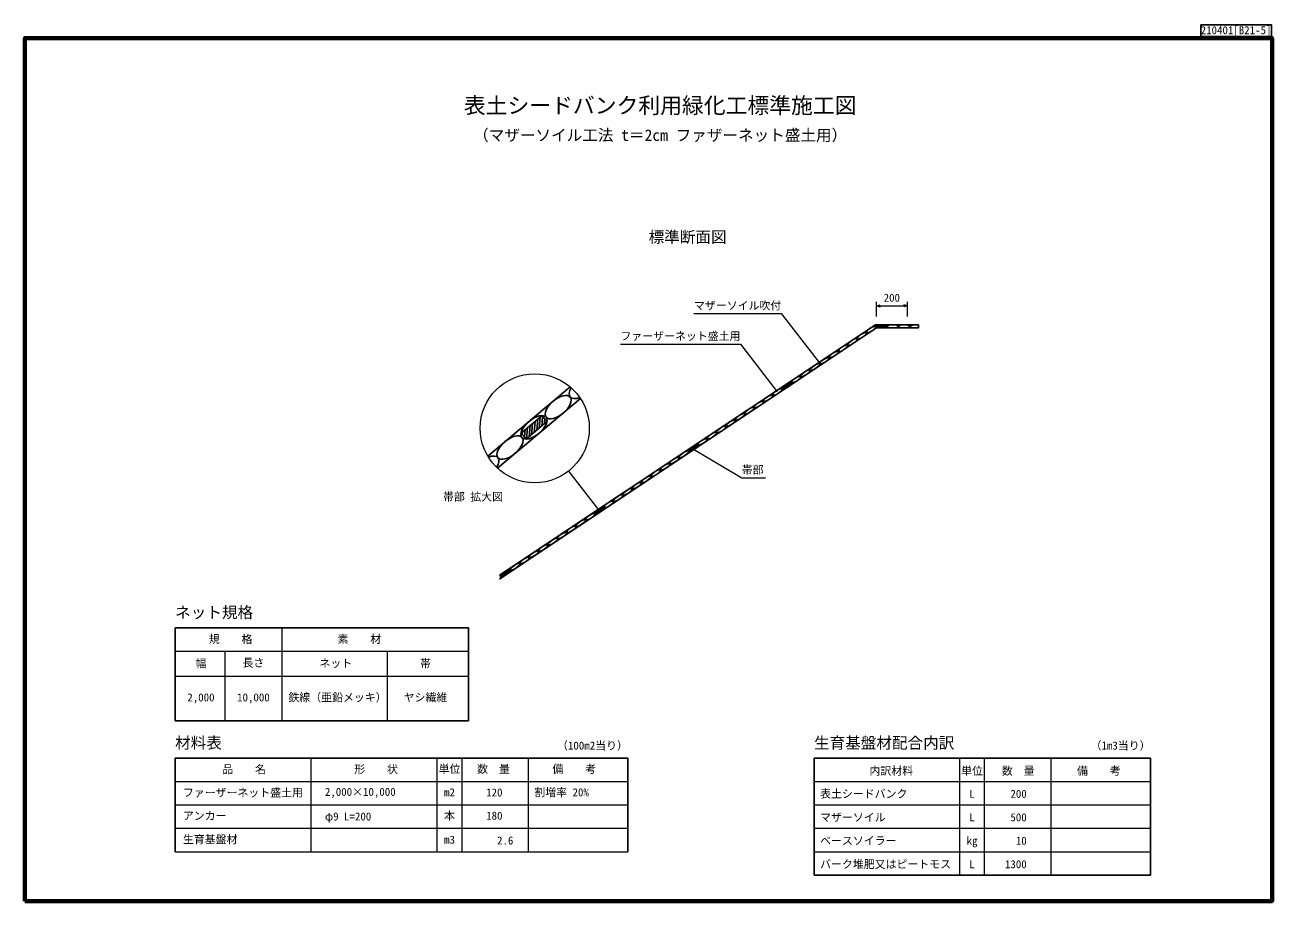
# Model space of a CAD drawing. Units: millimetres, scale not verified. Extents: x 200 to 8200, y 200 to 5825.
import ezdxf
from ezdxf.enums import TextEntityAlignment as Align

# ---------------------------------------------------------------- set-up
doc = ezdxf.new("R2010")
doc.units = ezdxf.units.MM
doc.header["$LTSCALE"] = 20
for name, color, linetype, lineweight in [('C-DOC', 3, 'Continuous', 25), ('C-MTR-FRAM', 5, 'Continuous', 25), ('C-MTR-LINE', 5, 'Continuous', 13), ('C-STR', 7, 'Continuous', 25), ('C-STR-DIM', 1, 'Continuous', 13), ('C-STR-HTXT', 1, 'Continuous', 13), ('C-TTL', 7, 'Continuous', 13)]:
    doc.layers.add(name, color=color, linetype=linetype, lineweight=lineweight)
for name, color, linetype in [('C-MTR', 5, 'Continuous'), ('C-MTR-TXT', 5, 'Continuous'), ('C-TTL-TXT', 3, 'Continuous')]:
    doc.layers.add(name, color=color, linetype=linetype)
doc.styles.add('ＭＳ ゴシック', font='')
doc.styles.get('ＭＳ ゴシック').set_extended_font_data('MS Gothic')

msp = doc.modelspace()

# ---------------------------------------------------------------- linework, layer by layer
at = {"layer": 'C-DOC'}
msp.add_line((7742.22, 5749.6), (7742.22, 5824.6), dxfattribs=at)
msp.add_lwpolyline([(7742.22, 5749.6), (8197.22, 5749.6), (8197.22, 5824.6), (7742.22, 5824.6)], dxfattribs=at)
at = {"layer": 'C-MTR-FRAM'}
for p, q in [((1163.31, 1954.76), (3045.85, 1954.76)), ((1163.31, 1954.76), (1163.31, 1357.84)), ((3045.85, 1954.76), (3045.85, 1357.84)), ((1163.31, 1357.84), (3045.85, 1357.84)), ((1163.31, 1117.06), (1163.31, 517.06)), ((1163.31, 1117.06), (4068.21, 1117.06)), ((4068.21, 1117.06), (4068.21, 517.06)), ((5261.79, 1117.06), (5261.79, 367.06)), ((5261.79, 1117.06), (7420.83, 1117.06)), ((7420.83, 1117.06), (7420.83, 367.06)), ((5261.79, 367.06), (7420.83, 367.06))]:
    msp.add_line(p, q, dxfattribs=at)
at = {"layer": 'C-MTR-LINE'}
for p, q in [((1848.31, 1954.76), (1848.31, 1357.84)), ((1163.31, 1804.76), (3045.85, 1804.76)), ((1483.31, 1804.76), (1483.31, 1357.84)), ((2524.51, 1804.76), (2524.51, 1357.84)), ((1163.31, 1644.76), (3045.85, 1644.76)), ((2034.86, 1117.06), (2034.86, 517.06)), ((2841.64, 1117.06), (2841.64, 517.06)), ((3001.64, 1117.06), (3001.64, 517.06)), ((3427.64, 1117.06), (3427.64, 517.06)), ((6194.25, 1117.06), (6194.25, 367.06)), ((6354.25, 1117.06), (6354.25, 367.06)), ((6780.25, 1117.06), (6780.25, 367.06)), ((1163.31, 967.06), (4068.21, 967.06)), ((5261.79, 967.06), (7420.83, 967.06)), ((1163.31, 817.06), (4068.21, 817.06)), ((5261.79, 817.06), (7420.83, 817.06)), ((1163.31, 667.06), (4068.21, 667.06)), ((5261.79, 667.06), (7420.83, 667.06)), ((1163.31, 517.06), (4068.21, 517.06)), ((5261.79, 517.06), (7420.83, 517.06))]:
    msp.add_line(p, q, dxfattribs=at)
at = {"layer": 'C-STR'}
for p, q in [((3243.76, 2267.19), (5661.58, 3879.07)), ((5655.53, 3899.07), (5932.83, 3899.07)), ((5661.58, 3879.07), (5932.83, 3879.07)), ((5667.64, 3882.51), (5668.79, 3895.62)), ((5672.55, 3895.62), (5671.41, 3882.51)), ((5675.17, 3882.51), (5676.32, 3895.62)), ((5680.08, 3895.62), (5678.94, 3882.51)), ((5682.7, 3882.51), (5683.85, 3895.62)), ((5687.61, 3895.62), (5686.47, 3882.51)), ((5690.23, 3882.51), (5691.38, 3895.62)), ((5695.14, 3895.62), (5693.99, 3882.51)), ((5697.76, 3882.51), (5698.9, 3895.62)), ((5702.67, 3895.62), (5701.52, 3882.51)), ((5705.29, 3882.51), (5706.43, 3895.62)), ((5710.2, 3895.62), (5709.05, 3882.51)), ((5712.82, 3882.51), (5713.96, 3895.62)), ((5717.73, 3895.62), (5716.58, 3882.51)), ((5720.34, 3882.51), (5721.49, 3895.62)), ((5932.83, 3898.94), (5932.83, 3879.07)), ((5099.95, 3508.85), (5093.64, 3520.39)), ((5096.77, 3522.47), (5103.08, 3510.94)), ((5106.22, 3513.03), (5099.9, 3524.56)), ((5103.03, 3526.65), (5109.35, 3515.11)), ((5112.48, 3517.2), (5106.17, 3528.74)), ((3168.83, 3057.16), (3697.78, 3500.99)), ((5068.63, 3487.97), (5062.32, 3499.51)), ((5065.45, 3501.59), (5071.76, 3490.06)), ((5074.9, 3492.14), (5068.58, 3503.68)), ((5071.71, 3505.77), (5078.03, 3494.23)), ((5081.16, 3496.32), (5074.85, 3507.86)), ((5077.98, 3509.95), (5084.29, 3498.41)), ((5087.42, 3500.5), (5081.11, 3512.03)), ((5084.24, 3514.12), (5090.56, 3502.58)), ((5093.69, 3504.67), (5087.37, 3516.21)), ((5090.51, 3518.3), (5096.82, 3506.76)), ((3232.33, 2979.9), (3763.72, 3425.78)), ((3473, 3281.32), (3466.56, 3207.74)), ((3482.79, 3221.13), (3489.25, 3294.95)), ((3505.5, 3308.59), (3499.04, 3234.75)), ((3515.29, 3248.39), (3520.65, 3309.67)), ((3534.29, 3293.42), (3531.54, 3262.02)), ((3390.36, 3197.3), (3391.75, 3213.14)), ((3408, 3226.77), (3404, 3181.05)), ((3417.79, 3166.57), (3424.25, 3240.41)), ((3440.51, 3254.24), (3434.04, 3180.21)), ((3450.29, 3193.84), (3456.71, 3267.29)), ((4495.91, 3121.9), (4502.22, 3110.36)), ((4505.35, 3112.45), (4499.04, 3123.99)), ((4502.17, 3126.07), (4508.48, 3114.54)), ((4511.62, 3116.63), (4505.3, 3128.16)), ((4467.77, 3087.39), (4461.45, 3098.93)), ((4464.58, 3101.02), (4470.9, 3089.48)), ((4474.03, 3091.57), (4467.72, 3103.11)), ((4470.85, 3105.19), (4477.16, 3093.66)), ((4480.29, 3095.74), (4473.98, 3107.28)), ((4477.11, 3109.37), (4483.43, 3097.83)), ((4486.56, 3099.92), (4480.24, 3111.46)), ((4483.38, 3113.55), (4489.69, 3102.01)), ((4492.82, 3104.1), (4486.51, 3115.63)), ((4489.64, 3117.72), (4495.96, 3106.18)), ((4499.09, 3108.27), (4492.77, 3119.81)), ((3895.04, 2721.32), (3901.35, 2709.78)), ((3904.49, 2711.87), (3898.17, 2723.41)), ((3901.3, 2725.5), (3907.62, 2713.96)), ((3910.75, 2716.05), (3904.44, 2727.59)), ((3866.9, 2686.82), (3860.59, 2698.35)), ((3863.72, 2700.44), (3870.03, 2688.9)), ((3873.16, 2690.99), (3866.85, 2702.53)), ((3869.98, 2704.62), (3876.3, 2693.08)), ((3879.43, 2695.17), (3873.11, 2706.71)), ((3876.25, 2708.79), (3882.56, 2697.26)), ((3885.69, 2699.34), (3879.38, 2710.88)), ((3882.51, 2712.97), (3888.83, 2701.43)), ((3891.96, 2703.52), (3885.64, 2715.06)), ((3888.78, 2717.15), (3895.09, 2705.61)), ((3898.22, 2707.7), (3891.91, 2719.23)), ((3294.17, 2320.75), (3300.49, 2309.21)), ((3303.62, 2311.3), (3297.31, 2322.83)), ((3300.44, 2324.92), (3306.75, 2313.38)), ((3309.88, 2315.47), (3303.57, 2327.01)), ((3266.03, 2286.24), (3259.72, 2297.78)), ((3262.85, 2299.87), (3269.17, 2288.33)), ((3272.3, 2290.42), (3265.98, 2301.95)), ((3269.12, 2304.04), (3275.43, 2292.5)), ((3278.56, 2294.59), (3272.25, 2306.13)), ((3275.38, 2308.22), (3281.7, 2296.68)), ((3284.83, 2298.77), (3278.51, 2310.31)), ((3281.65, 2312.39), (3287.96, 2300.86)), ((3291.09, 2302.94), (3284.78, 2314.48)), ((3287.91, 2316.57), (3294.22, 2305.03)), ((3297.36, 2307.12), (3291.04, 2318.66))]:
    msp.add_line(p, q, dxfattribs=at)
at = {"layer": 'C-STR', "lineweight": 13}
for p, q in [((3383.14, 3205.91), (3514.92, 3316.5)), ((3514.92, 3316.5), (3548.61, 3276.35)), ((3416.82, 3165.77), (3383.14, 3205.91)), ((3548.61, 3276.35), (3416.82, 3165.77))]:
    msp.add_line(p, q, dxfattribs=at)
at = {"layer": 'C-STR', "color": 1}
for centre, major_axis, ratio in [((5568.28, 3828.94), (30.04, 20.03), 0.276951), ((5628.37, 3869), (30.04, 20.03), 0.276951), ((5694.79, 3889.07), (36.11, 0), 0.276951), ((5767.01, 3889.07), (36.11, 0), 0.276951), ((5839.22, 3889.07), (36.11, 0), 0.276951), ((5448.11, 3748.82), (30.04, 20.03), 0.276951), ((5508.19, 3788.88), (30.04, 20.03), 0.276951), ((5327.93, 3668.71), (30.04, 20.03), 0.276951), ((5388.02, 3708.77), (30.04, 20.03), 0.276951), ((5207.76, 3588.59), (30.04, 20.03), 0.276951), ((5267.85, 3628.65), (30.04, 20.03), 0.276951), ((5087.59, 3508.48), (30.04, 20.03), 0.276951), ((5147.67, 3548.54), (30.04, 20.03), 0.276951), ((3620.63, 3370.99), (77.37, 64.92), 0.49505), ((4967.41, 3428.36), (30.04, 20.03), 0.276951), ((5027.5, 3468.42), (30.04, 20.03), 0.276951), ((4847.24, 3348.25), (30.04, 20.03), 0.276951), ((4907.33, 3388.31), (30.04, 20.03), 0.276951), ((3465.89, 3241.14), (77.37, 64.92), 0.49505), ((4727.07, 3268.13), (30.04, 20.03), 0.276951), ((4787.15, 3308.19), (30.04, 20.03), 0.276951), ((4606.89, 3188.02), (30.04, 20.03), 0.276951), ((4666.98, 3228.08), (30.04, 20.03), 0.276951), ((3311.15, 3111.3), (77.37, 64.92), 0.49505), ((4486.72, 3107.9), (30.04, 20.03), 0.276951), ((4546.81, 3147.96), (30.04, 20.03), 0.276951), ((4366.55, 3027.79), (30.04, 20.03), 0.276951), ((4426.63, 3067.85), (30.04, 20.03), 0.276951), ((4246.38, 2947.67), (30.04, 20.03), 0.276951), ((4306.46, 2987.73), (30.04, 20.03), 0.276951), ((4126.2, 2867.56), (30.04, 20.03), 0.276951), ((4186.29, 2907.61), (30.04, 20.03), 0.276951), ((4006.03, 2787.44), (30.04, 20.03), 0.276951), ((4066.12, 2827.5), (30.04, 20.03), 0.276951), ((3885.86, 2707.33), (30.04, 20.03), 0.276951), ((3945.94, 2747.38), (30.04, 20.03), 0.276951), ((3765.68, 2627.21), (30.04, 20.03), 0.276951), ((3825.77, 2667.27), (30.04, 20.03), 0.276951), ((3645.51, 2547.1), (30.04, 20.03), 0.276951), ((3705.6, 2587.15), (30.04, 20.03), 0.276951), ((3525.34, 2466.98), (30.04, 20.03), 0.276951), ((3585.42, 2507.04), (30.04, 20.03), 0.276951), ((3405.16, 2386.87), (30.04, 20.03), 0.276951), ((3465.25, 2426.92), (30.04, 20.03), 0.276951), ((3284.99, 2306.75), (30.04, 20.03), 0.276951), ((3345.08, 2346.81), (30.04, 20.03), 0.276951)]:
    msp.add_ellipse(centre, major_axis=major_axis, ratio=ratio, dxfattribs=at)
for centre, major_axis, ratio, start_param, end_param in [((5911.44, 3889.07), (36.11, 0), 0.276951, 0.936528, 5.3466573), ((3775.37, 3500.83), (77.37, 64.92), 0.49505, 2.1818345, 4.1219035), ((3156.4, 2981.46), (77.37, 64.92), 0.49505, 5.289653, 7.256147), ((3224.9, 2266.69), (30.04, 20.03), 0.276951, 5.1951155, 7.0061006)]:
    msp.add_ellipse(centre, major_axis=major_axis, ratio=ratio, start_param=start_param, end_param=end_param, dxfattribs=at)
at = {"layer": 'C-STR-DIM'}
for p, q in [((5661.58, 3951.95), (5661.58, 4046.19)), ((5661.58, 4022.19), (5685.73, 4028.66)), ((5661.58, 4022.19), (5861.58, 4022.19)), ((5661.58, 4022.19), (5685.73, 4015.72)), ((5861.58, 4022.19), (5837.44, 4028.66)), ((5861.58, 4022.19), (5837.44, 4015.72)), ((5861.58, 3951.95), (5861.58, 4046.19))]:
    msp.add_line(p, q, dxfattribs=at)
at = {"layer": 'C-STR-HTXT'}
for p, q in [((4491.72, 3971.83), (5051.72, 3971.83)), ((5051.72, 3971.83), (5294, 3658.05)), ((4019.92, 3775.94), (4789.92, 3775.94)), ((4789.92, 3775.94), (5026.07, 3470.09)), ((4489.67, 3102.02), (4798.04, 2917.04)), ((3686.92, 2960.14), (3879.38, 2710.88)), ((4798.04, 2917.04), (4949.75, 2917.04))]:
    msp.add_line(p, q, dxfattribs=at)
at = {"layer": 'C-TTL', "lineweight": 25}
msp.add_line((3243.76, 2291.23), (5655.53, 3899.07), dxfattribs=at)
at = {"layer": 'C-TTL'}
for p, q in [((5667.51, 3895.62), (5722.07, 3895.62)), ((5667.51, 3882.51), (5667.51, 3895.62)), ((5722.07, 3882.51), (5667.51, 3882.51)), ((5722.07, 3895.62), (5722.07, 3882.51)), ((5061.25, 3498.8), (5106.65, 3529.06)), ((5106.65, 3529.06), (5113.92, 3518.16)), ((5068.52, 3487.9), (5061.25, 3498.8)), ((5113.92, 3518.16), (5068.52, 3487.9)), ((4460.39, 3098.22), (4505.79, 3128.49)), ((4505.79, 3128.49), (4513.05, 3117.58)), ((4467.66, 3087.32), (4460.39, 3098.22)), ((4513.05, 3117.58), (4467.66, 3087.32)), ((3859.52, 2697.65), (3904.92, 2727.91)), ((3904.92, 2727.91), (3912.19, 2717.01)), ((3866.79, 2686.74), (3859.52, 2697.65)), ((3912.19, 2717.01), (3866.79, 2686.74)), ((3258.66, 2297.07), (3304.05, 2327.33)), ((3304.05, 2327.33), (3311.32, 2316.43)), ((3265.93, 2286.17), (3258.66, 2297.07)), ((3311.32, 2316.43), (3265.93, 2286.17))]:
    msp.add_line(p, q, dxfattribs=at)
at = {"layer": 'C-TTL', "color": 2, "lineweight": 70}
msp.add_lwpolyline([(200, 200), (8200, 200), (8200, 5740), (200, 5740)], close=True, dxfattribs=at)
at = {"layer": 'C-TTL', "color": 1}
msp.add_circle((3470.27, 3235.02), 350, dxfattribs=at)

# ---------------------------------------------------------------- texts
at = {"layer": 'C-DOC', "style": 'ＭＳ ゴシック'}
msp.add_text('210401[B21-5]', height=51.32, dxfattribs=at).set_placement((7742.22, 5749.6), align=Align.BOTTOM_LEFT)
at = {"layer": 'C-MTR', "style": 'ＭＳ ゴシック'}
for s, p in [('ネット規格', (1163.31, 1994.76)), ('材料表', (1163.31, 1157.06)), ('生育基盤材配合内訳', (5261.79, 1157.06))]:
    msp.add_text(s, height=73.31, dxfattribs=at).set_placement(p, align=Align.BOTTOM_LEFT)
at = {"layer": 'C-MTR-TXT', "style": 'ＭＳ ゴシック'}
for s, p in [('規\u3000\u3000格', (1379.35, 1840.6)), ('素\u3000\u3000材', (2205.35, 1840.62)), ('（100m2当り）', (3613.21, 1157.06)), ('（1m3当り）', (7035.83, 1157.06)), ('\u3000品\u3000\u3000名\u3000', (1396.22, 1005.06)), ('\u3000形\u3000\u3000状\u3000', (2242.08, 1004.91)), ('\u3000備\u3000\u3000考\u3000', (3513.6, 1007.06)), ('ファーザーネット盛土用', (1213.31, 855.06)), ('2,000×10,000', (2124.27, 860.06)), ('割増率 20%', (3467.64, 857.06)), ('アンカー', (1213.31, 706.06)), ('φ9 L=200', (2124.27, 701.91)), ('生育基盤材', (1213.31, 554.75))]:
    msp.add_text(s, height=51.32, dxfattribs=at).set_placement(p, align=Align.BOTTOM_LEFT)
for s, p in [('長さ', (1665.75, 1688.76)), ('幅', (1328.93, 1684.76)), ('ネット', (2194.65, 1685.15)), ('帯', (2769.58, 1683.76)), ('単位', (2923.52, 1007.06)), ('数\u3000量', (3205.47, 1007.06)), ('m2', (2923.52, 857.06)), ('本', (2923.52, 707.06)), ('m3', (2923.52, 553.06))]:
    msp.add_text(s, height=51.32, dxfattribs=at).set_placement(p, align=Align.BOTTOM_CENTER)
for s, p in [('2,000', (1328.93, 1507.49)), ('10,000', (1665.75, 1507.49)), ('鉄線（亜鉛メッキ）', (2205.02, 1507.49)), ('ヤシ繊維', (2769.58, 1507.49)), ('単位', (6275.53, 1035.86)), ('\u3000備\u3000\u3000考\u3000', (7088.7, 1035.86)), ('L', (6275.53, 888.45)), ('L', (6275.53, 737.52)), ('kg', (6275.53, 587.52)), ('L', (6275.53, 436.6))]:
    msp.add_text(s, height=51.32, dxfattribs=at).set_placement(p, align=Align.MIDDLE_CENTER)
for s, p in [('内訳材料', (5617.36, 1035.86)), ('表土シードバンク', (5300.79, 888.45)), ('マザーソイル', (5300.79, 737.52)), ('ベースソイラー', (5300.79, 587.52)), ('バーク堆肥又はピートモス', (5300.79, 436.6))]:
    msp.add_text(s, height=51.32, dxfattribs=at).set_placement(p, align=Align.MIDDLE_LEFT)
for s, p in [('数\u3000量', (6676.37, 1035.86)), ('200', (6626.29, 888.45)), ('500', (6626.29, 737.52)), ('10', (6626.29, 587.52)), ('1300', (6626.29, 436.6))]:
    msp.add_text(s, height=51.32, dxfattribs=at).set_placement(p, align=Align.MIDDLE_RIGHT)
for s, p in [('120  ', (3333.3, 856.06)), ('180  ', (3333.3, 707.06)), ('  2.6', (3333.3, 548.06))]:
    msp.add_text(s, height=51.32, dxfattribs=at).set_placement(p, align=Align.BOTTOM_RIGHT)
at = {"layer": 'C-STR-DIM', "color": 7, "style": 'ＭＳ ゴシック'}
msp.add_text('200', height=51.32, dxfattribs=at).set_placement((5708.48, 4032.25), align=Align.BOTTOM_LEFT)
at = {"layer": 'C-STR-HTXT', "color": 7, "style": 'ＭＳ ゴシック'}
for s, p in [('マザーソイル吹付', (4491.72, 3981.83)), ('ファーザーネット盛土用', (4019.92, 3785.94)), ('帯部', (4798.04, 2927.04)), ('帯部 拡大図', (2881.86, 2754.35))]:
    msp.add_text(s, height=51.32, dxfattribs=at).set_placement(p, align=Align.BOTTOM_LEFT)
at = {"layer": 'C-TTL-TXT', "style": 'ＭＳ ゴシック'}
for s, height, p in [('表土シードバンク利用緑化工標準施工図', 102.6, (4274.85, 5225.6)), ('（マザーソイル工法 t＝2cm ファザーネット盛土用）', 73.31, (4274.85, 5058.3))]:
    msp.add_text(s, height=height, dxfattribs=at).set_placement(p, align=Align.BOTTOM_CENTER)
at = {"layer": 'C-TTL-TXT', "color": 7, "style": 'ＭＳ ゴシック'}
msp.add_text('標準断面図', height=73.31, dxfattribs=at).set_placement((4200.74, 4463.39), align=Align.MIDDLE_LEFT)

doc.saveas('drawing.dxf')
